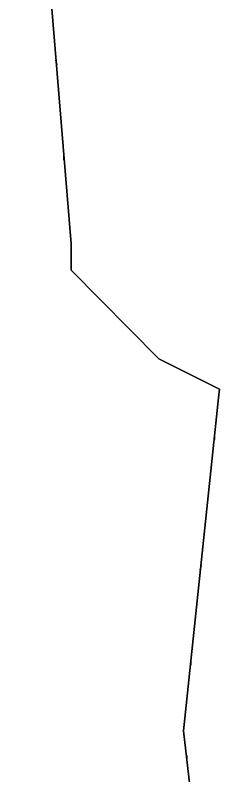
# Model space of a CAD drawing. Extents: x -5 to 14, y -77 to 101.
# Drawn here: x 7.67 to 10.26, y 46.94 to 56.46 of the extents above; entities that cross this region are included whole.
import ezdxf

# ---------------------------------------------------------------- set-up
doc = ezdxf.new("R2010")
doc.units = 0
doc.layers.add('RAILINGS_MIRRORED', color=6, linetype='CONTINUOUS')

msp = doc.modelspace()

# ---------------------------------------------------------------- linework, layer by layer
at = {"layer": 'RAILINGS_MIRRORED'}
for points in [[(8.37, 53.6, 5.31), (7.67, 62.14, 5.31), (7.67, 62.14, 5.38), (8.37, 53.6, 5.38)], [(8.37, 53.6, 5.38), (7.67, 62.14, 5.38), (7.67, 62.14, 5.31), (8.37, 53.6, 5.31)], [(8.37, 53.6, 5.8), (7.67, 62.14, 5.8), (7.67, 62.14, 5.73), (8.37, 53.6, 5.73)], [(8.37, 53.6, 5.73), (7.67, 62.14, 5.73), (7.67, 62.14, 5.8), (8.37, 53.6, 5.8)], [(8.18, 55.9, 4.59), (8.18, 55.9, 5.73), (8.19, 55.84, 5.73), (8.19, 55.84, 4.59)], [(8.19, 55.84, 4.59), (8.19, 55.84, 5.73), (8.18, 55.9, 5.73), (8.18, 55.9, 4.59)], [(8.28, 54.65, 4.59), (8.28, 54.65, 5.73), (8.28, 54.71, 5.73), (8.28, 54.71, 4.59)], [(8.28, 54.71, 4.59), (8.28, 54.71, 5.73), (8.28, 54.65, 5.73), (8.28, 54.65, 4.59)], [(8.37, 53.27, 5.38), (8.37, 53.6, 5.38), (8.37, 53.6, 5.31), (8.37, 53.27, 5.31)], [(8.37, 53.27, 5.31), (8.37, 53.6, 5.31), (8.37, 53.6, 5.38), (8.37, 53.27, 5.38)], [(8.37, 53.27, 5.73), (8.37, 53.6, 5.73), (8.37, 53.6, 5.8), (8.37, 53.27, 5.8)], [(8.37, 53.27, 5.8), (8.37, 53.6, 5.8), (8.37, 53.6, 5.73), (8.37, 53.27, 5.73)], [(8.37, 53.47, 4.59), (8.37, 53.47, 5.73), (8.37, 53.53, 5.73), (8.37, 53.53, 4.59)], [(8.37, 53.53, 4.59), (8.37, 53.53, 5.73), (8.37, 53.47, 5.73), (8.37, 53.47, 4.59)], [(9.47, 52.16, 5.31), (8.37, 53.27, 5.31), (8.37, 53.27, 5.38), (9.47, 52.16, 5.38)], [(9.47, 52.16, 5.38), (8.37, 53.27, 5.38), (8.37, 53.27, 5.31), (9.47, 52.16, 5.31)], [(9.47, 52.16, 5.8), (8.37, 53.27, 5.8), (8.37, 53.27, 5.73), (9.47, 52.16, 5.73)], [(9.47, 52.16, 5.73), (8.37, 53.27, 5.73), (8.37, 53.27, 5.8), (9.47, 52.16, 5.8)], [(9.35, 52.28, 4.59), (9.35, 52.28, 5.73), (9.29, 52.34, 5.73), (9.29, 52.34, 4.59)], [(9.29, 52.34, 4.59), (9.29, 52.34, 5.73), (9.35, 52.28, 5.73), (9.35, 52.28, 4.59)], [(10.23, 51.78, 5.38), (9.47, 52.16, 5.38), (9.47, 52.16, 5.31), (10.23, 51.78, 5.31)], [(10.23, 51.78, 5.31), (9.47, 52.16, 5.31), (9.47, 52.16, 5.38), (10.23, 51.78, 5.38)], [(10.23, 51.78, 5.73), (9.47, 52.16, 5.73), (9.47, 52.16, 5.8), (10.23, 51.78, 5.8)], [(10.23, 51.78, 5.8), (9.47, 52.16, 5.8), (9.47, 52.16, 5.73), (10.23, 51.78, 5.73)], [(10.22, 51.67, 5.31), (10.23, 51.78, 5.31), (10.23, 51.78, 5.38), (10.22, 51.67, 5.38)], [(10.22, 51.67, 5.38), (10.23, 51.78, 5.38), (10.23, 51.78, 5.31), (10.22, 51.67, 5.31)], [(10.22, 51.67, 5.8), (10.23, 51.78, 5.8), (10.23, 51.78, 5.73), (10.22, 51.67, 5.73)], [(10.22, 51.67, 5.73), (10.23, 51.78, 5.73), (10.23, 51.78, 5.8), (10.22, 51.67, 5.8)], [(9.78, 47.5, 5.38), (10.22, 51.67, 5.38), (10.22, 51.67, 5.31), (9.78, 47.5, 5.31)], [(9.78, 47.5, 5.31), (10.22, 51.67, 5.31), (10.22, 51.67, 5.38), (9.78, 47.5, 5.38)], [(9.78, 47.5, 5.73), (10.22, 51.67, 5.73), (10.22, 51.67, 5.8), (9.78, 47.5, 5.8)], [(9.78, 47.5, 5.8), (10.22, 51.67, 5.8), (10.22, 51.67, 5.73), (9.78, 47.5, 5.73)], [(10.17, 51.15, 4.59), (10.17, 51.15, 5.73), (10.17, 51.21, 5.73), (10.17, 51.21, 4.59)], [(10.17, 51.21, 4.59), (10.17, 51.21, 5.73), (10.17, 51.15, 5.73), (10.17, 51.15, 4.59)], [(9.99, 49.51, 4.59), (9.99, 49.51, 5.73), (10, 49.57, 5.73), (10, 49.57, 4.59)], [(10, 49.57, 4.59), (10, 49.57, 5.73), (9.99, 49.51, 5.73), (9.99, 49.51, 4.59)], [(9.87, 48.32, 4.59), (9.87, 48.32, 5.73), (9.87, 48.38, 5.73), (9.87, 48.38, 4.59)], [(9.87, 48.38, 4.59), (9.87, 48.38, 5.73), (9.87, 48.32, 5.73), (9.87, 48.32, 4.59)], [(10.26, 43.33, 5.31), (9.78, 47.5, 5.31), (9.78, 47.5, 5.38), (10.26, 43.33, 5.38)], [(10.26, 43.33, 5.38), (9.78, 47.5, 5.38), (9.78, 47.5, 5.31), (10.26, 43.33, 5.31)], [(10.26, 43.33, 5.8), (9.78, 47.5, 5.8), (9.78, 47.5, 5.73), (10.26, 43.33, 5.73)], [(10.26, 43.33, 5.73), (9.78, 47.5, 5.73), (9.78, 47.5, 5.8), (10.26, 43.33, 5.8)], [(9.82, 47.19, 4.59), (9.82, 47.19, 5.73), (9.82, 47.13, 5.73), (9.82, 47.13, 4.59)], [(9.82, 47.13, 4.59), (9.82, 47.13, 5.73), (9.82, 47.19, 5.73), (9.82, 47.19, 4.59)]]:
    msp.add_3dface(points, dxfattribs=at)

doc.saveas('drawing.dxf')
